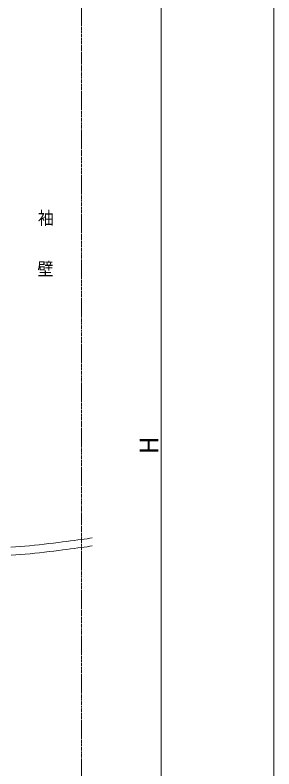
# Model space of a CAD drawing. Units: millimetres, scale not verified. Extents: x -6062 to 6062, y -3045 to 3045.
# Drawn here: x 1565 to 2212, y -1265 to 622 of the extents above; entities that cross this region are included whole.
import ezdxf
from ezdxf.enums import TextEntityAlignment as Align

# ---------------------------------------------------------------- set-up
doc = ezdxf.new("R2010")
doc.units = ezdxf.units.MM
doc.header["$LTSCALE"] = 20
doc.linetypes.add('DOUBLE_CHAIN1', pattern=[8.8, 5, -1, 0.6, -0.6, 0.6, -1])
for name, color, linetype, lineweight in [('0-0_1図面枠', 7, 'Continuous', 9), ('0-1_3一般', 7, 'Continuous', 9), ('0-2_2寸法-1', 7, 'Continuous', 9), ('0-4_2寸法-3', 7, 'Continuous', 9)]:
    doc.layers.add(name, color=color, linetype=linetype, lineweight=lineweight)
doc.styles.add('ＭＳ ゴシック', font='')
doc.styles.add('ＭＳ Ｐゴシック', font='')
doc.styles.get('ＭＳ ゴシック').set_extended_font_data('MS Gothic')
doc.styles.get('ＭＳ Ｐゴシック').set_extended_font_data('MS PGothic')

# ---------------------------------------------------------------- blocks, each defined once
blk = doc.blocks.new('グループ-2')
at = {"layer": '0-0_1図面枠'}
blk.add_lwpolyline([(-80000, 55400), (80000, 55400), (80000, -55400), (-80000, -55400)], close=True, dxfattribs=at)
blk = doc.blocks.new('図面枠')
at = {"layer": '0-0_1図面枠'}
blk.add_blockref('グループ-2', (0, 0), dxfattribs=at)
blk = doc.blocks.new('グループ-114')
at = {"layer": '0-1_3一般', "linetype": 'DOUBLE_CHAIN1'}
blk.add_line((70363.7, 20804.9), (70363.7, -39000), dxfattribs=at)
blk = doc.blocks.new('グループ-115')
at = {"layer": '0-1_3一般'}
for points in [[(66836.3, -14199.8), (67059.1, -14190.2), (67292.2, -14174.3), (67533.1, -14153.3), (67774.2, -14130.5), (68015.1, -14106.1), (68255.7, -14080.2), (68496.1, -14052.7), (68736.3, -14023.7), (68973, -13993.9), (69199.9, -13965.2), (69416.5, -13937.5), (69622.9, -13910.8), (69819.1, -13885.2), (70005.2, -13860.7), (70181, -13837.3), (70346.7, -13815.3), (70502.2, -13794.6), (70647.5, -13775.3), (70782.6, -13757.2), (70907.6, -13740.5), (70907.6, -13740.5)], [(66847.8, -14598.8), (67075.2, -14588.2), (67312.5, -14571.6), (67553.8, -14551.5), (67794.7, -14529.6), (68035.4, -14505.8), (68275.8, -14480.3), (68515.9, -14452.9), (68755.7, -14423.7), (68989.7, -14394.3), (69213.8, -14365.8), (69427.9, -14338.3), (69632.1, -14311.8), (69826.3, -14286.2), (70010.6, -14261.6), (70184.9, -14238.1), (70349.3, -14216), (70503.8, -14195.1), (70648.3, -14175.6), (70782.9, -14157.4), (70907.6, -14140.5), (70907.6, -14140.5)]]:
    blk.add_lwpolyline(points, dxfattribs=at)
blk.add_blockref('グループ-114', (0, 0), dxfattribs=at)
blk = doc.blocks.new('グループ-116')
at = {"layer": '0-1_3一般'}
blk.add_blockref('グループ-115', (0, 0), dxfattribs=at)

msp = doc.modelspace()

# ---------------------------------------------------------------- linework, layer by layer
at = {"layer": '0-2_2寸法-1'}
msp.add_line((1930.68, 1027.53), (1930.68, -1937.29), dxfattribs=at)

# ---------------------------------------------------------------- block references
at = {"layer": '0-0_1図面枠', "xscale": 0.05, "yscale": 0.05}
msp.add_blockref('図面枠', (-1787.5, 0), dxfattribs=at)
at = {"layer": '0-1_3一般', "xscale": 0.05, "yscale": 0.05}
msp.add_blockref('グループ-116', (-1787.5, 0), dxfattribs=at)

# ---------------------------------------------------------------- texts
at = {"layer": '0-2_2寸法-1', "style": 'ＭＳ Ｐゴシック', "width": 0.9}
msp.add_text('H', height=47.17, rotation=90, dxfattribs=at).set_placement((1937.75, -475.12), align=Align.BOTTOM_LEFT)
at = {"layer": '0-4_2寸法-3', "style": 'ＭＳ ゴシック', "width": 0.9}
for s, p in [('袖', (1621.98, 88.17)), ('壁', (1620.54, -39.12))]:
    msp.add_text(s, height=32.55, dxfattribs=at).set_placement(p, align=Align.BOTTOM_LEFT)

doc.saveas('drawing.dxf')
